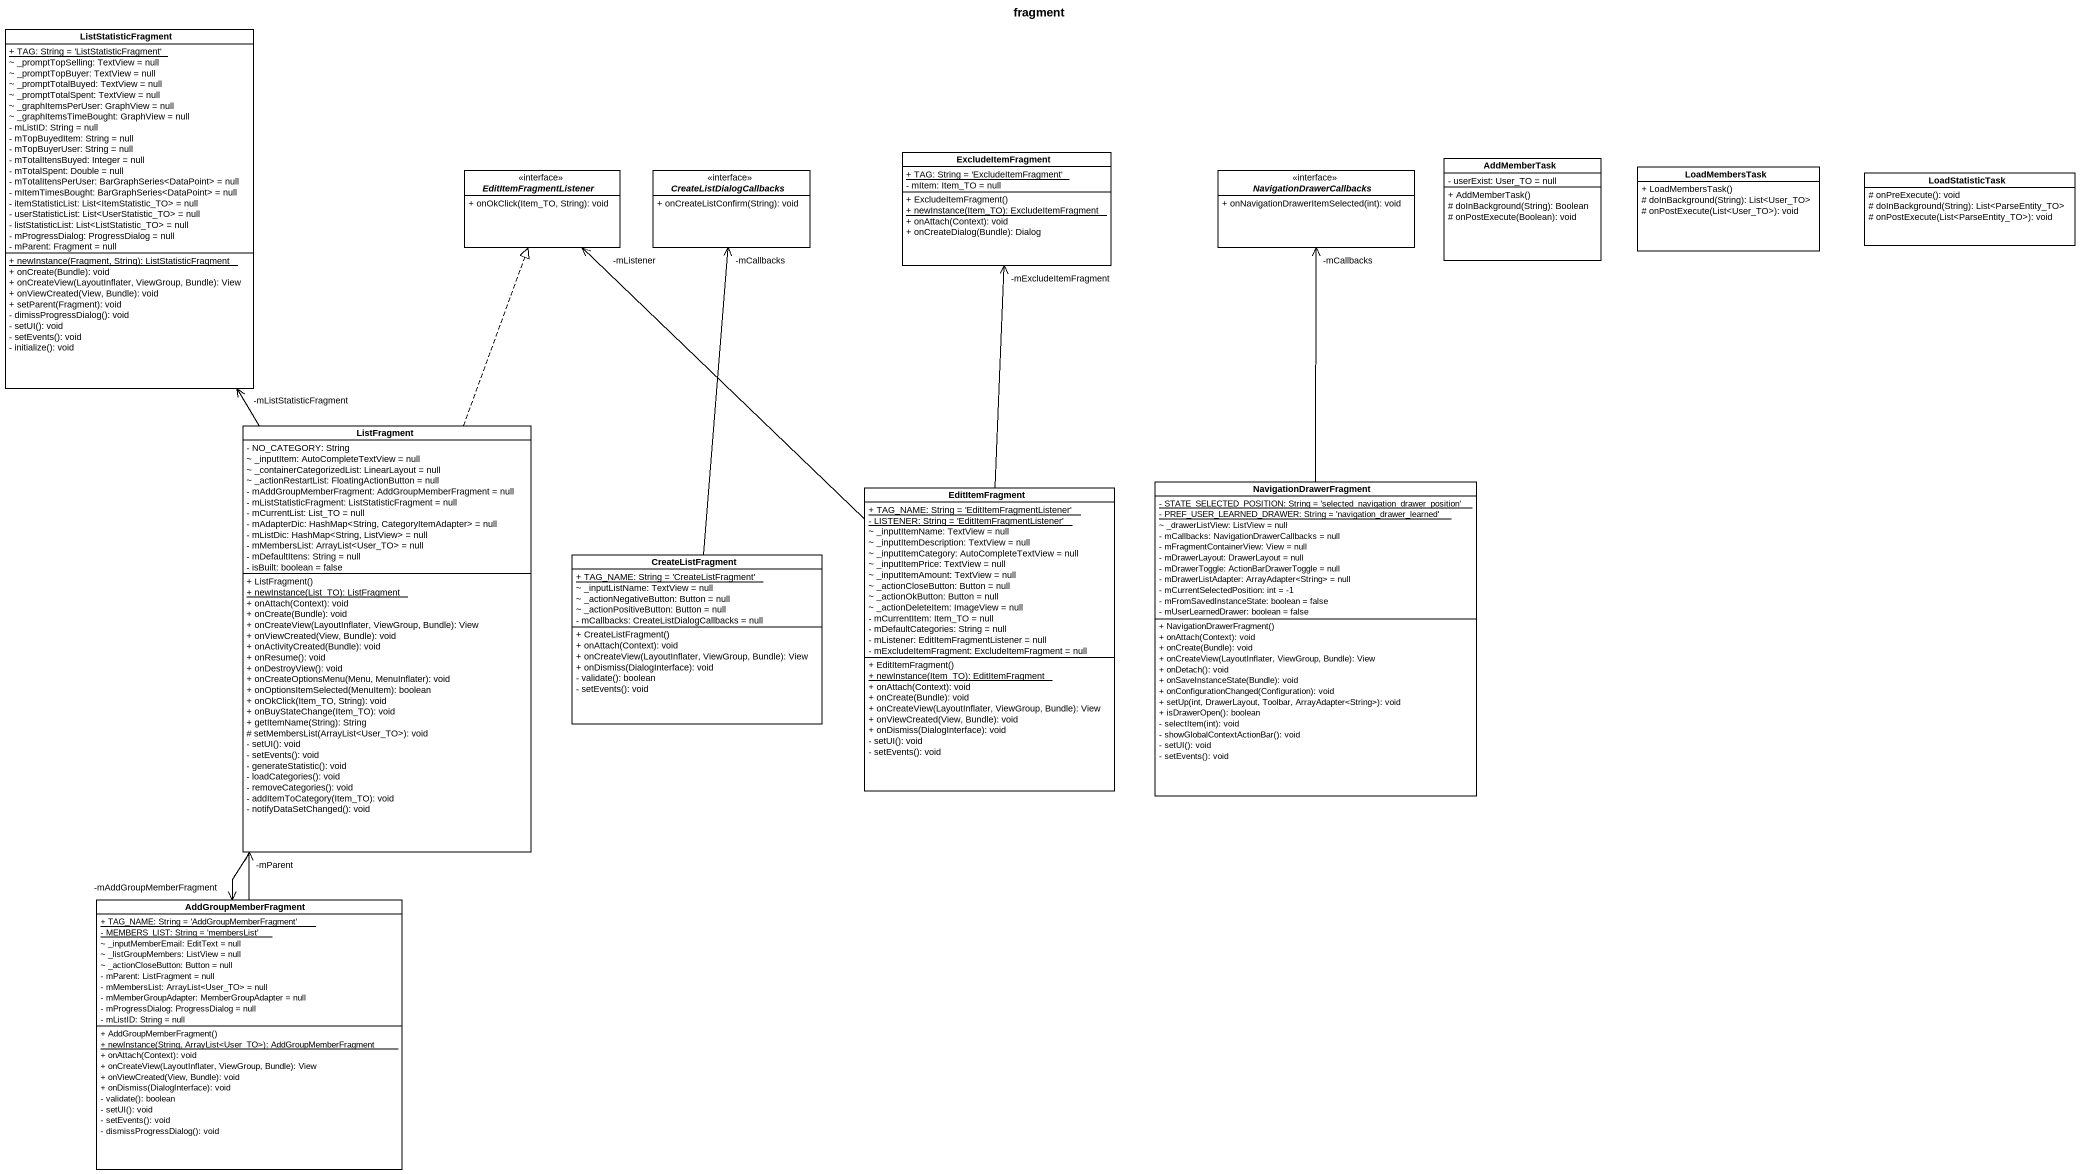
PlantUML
@startuml
title fragment
hide circle
hide empty members
skinparam classAttributeIconSize 0
class ListStatisticFragment {
  {static} + TAG: String = 'ListStatisticFragment'
  ~ _promptTopSelling: TextView = null
  ~ _promptTopBuyer: TextView = null
  ~ _promptTotalBuyed: TextView = null
  ~ _promptTotalSpent: TextView = null
  ~ _graphItemsPerUser: GraphView = null
  ~ _graphItemsTimeBought: GraphView = null
  - mListID: String = null
  - mTopBuyedItem: String = null
  - mTopBuyerUser: String = null
  - mTotalItensBuyed: Integer = null
  - mTotalSpent: Double = null
  - mTotalItensPerUser: BarGraphSeries<DataPoint> = null
  - mItemTimesBought: BarGraphSeries<DataPoint> = null
  - itemStatisticList: List<ItemStatistic_TO> = null
  - userStatisticList: List<UserStatistic_TO> = null
  - listStatisticList: List<ListStatistic_TO> = null
  - mProgressDialog: ProgressDialog = null
  - mParent: Fragment = null
  {static} + newInstance(Fragment, String): ListStatisticFragment
  + onCreate(Bundle): void
  + onCreateView(LayoutInflater, ViewGroup, Bundle): View
  + onViewCreated(View, Bundle): void
  + setParent(Fragment): void
  - dimissProgressDialog(): void
  - setUI(): void
  - setEvents(): void
  - initialize(): void
}
interface EditItemFragmentListener <<interface>> {
  + onOkClick(Item_TO, String): void
}
interface CreateListDialogCallbacks <<interface>> {
  + onCreateListConfirm(String): void
}
class ExcludeItemFragment {
  {static} + TAG: String = 'ExcludeItemFragment'
  - mItem: Item_TO = null
  + ExcludeItemFragment()
  {static} + newInstance(Item_TO): ExcludeItemFragment
  + onAttach(Context): void
  + onCreateDialog(Bundle): Dialog
}
interface NavigationDrawerCallbacks <<interface>> {
  + onNavigationDrawerItemSelected(int): void
}
class AddMemberTask {
  - userExist: User_TO = null
  + AddMemberTask()
  # doInBackground(String): Boolean
  # onPostExecute(Boolean): void
}
class LoadMembersTask {
  + LoadMembersTask()
  # doInBackground(String): List<User_TO>
  # onPostExecute(List<User_TO>): void
}
class LoadStatisticTask {
  # onPreExecute(): void
  # doInBackground(String): List<ParseEntity_TO>
  # onPostExecute(List<ParseEntity_TO>): void
}
class ListFragment {
  - NO_CATEGORY: String
  ~ _inputItem: AutoCompleteTextView = null
  ~ _containerCategorizedList: LinearLayout = null
  ~ _actionRestartList: FloatingActionButton = null
  - mAddGroupMemberFragment: AddGroupMemberFragment = null
  - mListStatisticFragment: ListStatisticFragment = null
  - mCurrentList: List_TO = null
  - mAdapterDic: HashMap<String, CategoryItemAdapter> = null
  - mListDic: HashMap<String, ListView> = null
  - mMembersList: ArrayList<User_TO> = null
  - mDefaultItens: String = null
  - isBuilt: boolean = false
  + ListFragment()
  {static} + newInstance(List_TO): ListFragment
  + onAttach(Context): void
  + onCreate(Bundle): void
  + onCreateView(LayoutInflater, ViewGroup, Bundle): View
  + onViewCreated(View, Bundle): void
  + onActivityCreated(Bundle): void
  + onResume(): void
  + onDestroyView(): void
  + onCreateOptionsMenu(Menu, MenuInflater): void
  + onOptionsItemSelected(MenuItem): boolean
  + onOkClick(Item_TO, String): void
  + onBuyStateChange(Item_TO): void
  + getItemName(String): String
  # setMembersList(ArrayList<User_TO>): void
  - setUI(): void
  - setEvents(): void
  - generateStatistic(): void
  - loadCategories(): void
  - removeCategories(): void
  - addItemToCategory(Item_TO): void
  - notifyDataSetChanged(): void
}
class NavigationDrawerFragment {
  {static} - STATE_SELECTED_POSITION: String = 'selected_navigation_drawer_position'
  {static} - PREF_USER_LEARNED_DRAWER: String = 'navigation_drawer_learned'
  ~ _drawerListView: ListView = null
  - mCallbacks: NavigationDrawerCallbacks = null
  - mFragmentContainerView: View = null
  - mDrawerLayout: DrawerLayout = null
  - mDrawerToggle: ActionBarDrawerToggle = null
  - mDrawerListAdapter: ArrayAdapter<String> = null
  - mCurrentSelectedPosition: int = -1
  - mFromSavedInstanceState: boolean = false
  - mUserLearnedDrawer: boolean = false
  + NavigationDrawerFragment()
  + onAttach(Context): void
  + onCreate(Bundle): void
  + onCreateView(LayoutInflater, ViewGroup, Bundle): View
  + onDetach(): void
  + onSaveInstanceState(Bundle): void
  + onConfigurationChanged(Configuration): void
  + setUp(int, DrawerLayout, Toolbar, ArrayAdapter<String>): void
  + isDrawerOpen(): boolean
  - selectItem(int): void
  - showGlobalContextActionBar(): void
  - setUI(): void
  - setEvents(): void
}
class EditItemFragment {
  {static} + TAG_NAME: String = 'EditItemFragmentListener'
  {static} - LISTENER: String = 'EditItemFragmentListener'
  ~ _inputItemName: TextView = null
  ~ _inputItemDescription: TextView = null
  ~ _inputItemCategory: AutoCompleteTextView = null
  ~ _inputItemPrice: TextView = null
  ~ _inputItemAmount: TextView = null
  ~ _actionCloseButton: Button = null
  ~ _actionOkButton: Button = null
  ~ _actionDeleteItem: ImageView = null
  - mCurrentItem: Item_TO = null
  - mDefaultCategories: String = null
  - mListener: EditItemFragmentListener = null
  - mExcludeItemFragment: ExcludeItemFragment = null
  + EditItemFragment()
  {static} + newInstance(Item_TO): EditItemFragment
  + onAttach(Context): void
  + onCreate(Bundle): void
  + onCreateView(LayoutInflater, ViewGroup, Bundle): View
  + onViewCreated(View, Bundle): void
  + onDismiss(DialogInterface): void
  - setUI(): void
  - setEvents(): void
}
class CreateListFragment {
  {static} + TAG_NAME: String = 'CreateListFragment'
  ~ _inputListName: TextView = null
  ~ _actionNegativeButton: Button = null
  ~ _actionPositiveButton: Button = null
  - mCallbacks: CreateListDialogCallbacks = null
  + CreateListFragment()
  + onAttach(Context): void
  + onCreateView(LayoutInflater, ViewGroup, Bundle): View
  + onDismiss(DialogInterface): void
  - validate(): boolean
  - setEvents(): void
}
class AddGroupMemberFragment {
  {static} + TAG_NAME: String = 'AddGroupMemberFragment'
  {static} - MEMBERS_LIST: String = 'membersList'
  ~ _inputMemberEmail: EditText = null
  ~ _listGroupMembers: ListView = null
  ~ _actionCloseButton: Button = null
  - mParent: ListFragment = null
  - mMembersList: ArrayList<User_TO> = null
  - mMemberGroupAdapter: MemberGroupAdapter = null
  - mProgressDialog: ProgressDialog = null
  - mListID: String = null
  + AddGroupMemberFragment()
  {static} + newInstance(String, ArrayList<User_TO>): AddGroupMemberFragment
  + onAttach(Context): void
  + onCreateView(LayoutInflater, ViewGroup, Bundle): View
  + onViewCreated(View, Bundle): void
  + onDismiss(DialogInterface): void
  - validate(): boolean
  - setUI(): void
  - setEvents(): void
  - dismissProgressDialog(): void
}
ListFragment -up-> "-mListStatisticFragment" ListStatisticFragment
ListFragment .up.|> EditItemFragmentListener
ListFragment --> "-mAddGroupMemberFragment" AddGroupMemberFragment
NavigationDrawerFragment -up-> "-mCallbacks" NavigationDrawerCallbacks
EditItemFragment -up-> "-mListener" EditItemFragmentListener
EditItemFragment -up-> "-mExcludeItemFragment" ExcludeItemFragment
CreateListFragment -up-> "-mCallbacks" CreateListDialogCallbacks
AddGroupMemberFragment -up-> "-mParent" ListFragment
@enduml
